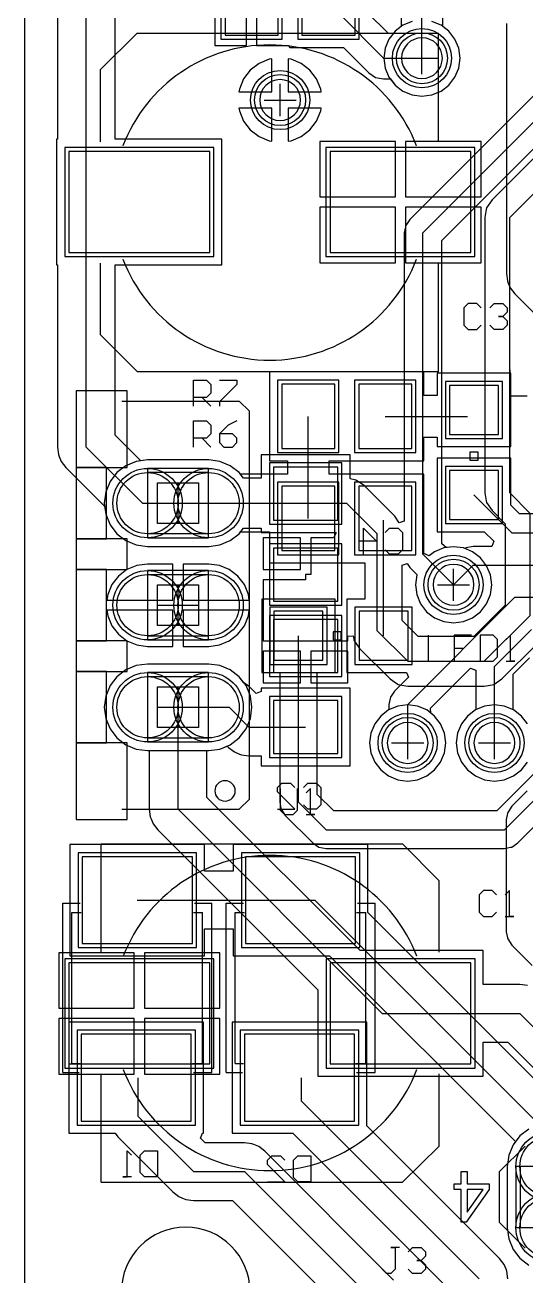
# Model space of a CAD drawing. Extents: x -25.4 to 37.3, y -25.4 to 54.6.
# Drawn here: x 0 to 12.45, y 4.41 to 35.52 of the extents above; entities that cross this region are included whole.
import ezdxf

# ---------------------------------------------------------------- set-up
doc = ezdxf.new("R2010")
doc.units = 0
doc.layers.get('0').update_dxf_attribs({"linetype": 'CONTINUOUS'})
for name, color, linetype in [('gbl', 5, 'CONTINUOUS'), ('gbo', 1, 'CONTINUOUS'), ('gbs', 6, 'CONTINUOUS'), ('gd1', 1, 'CONTINUOUS'), ('gg1', 1, 'CONTINUOUS'), ('gm1', 6, 'CONTINUOUS'), ('gm29', 6, 'CONTINUOUS'), ('gtl', 1, 'CONTINUOUS'), ('gto', 2, 'CONTINUOUS'), ('gts', 1, 'CONTINUOUS')]:
    doc.layers.add(name, color=color, linetype=linetype)

# ---------------------------------------------------------------- blocks, each defined once
blk = doc.blocks.new('D13')
blk.add_lwpolyline([(-0.609599, -0.609599), (0.609599, -0.609599), (0.609599, 0.609599), (-0.609599, 0.609599)], close=True)
blk = doc.blocks.new('D15')
blk.add_lwpolyline([(-1.752596, -1.257297), (1.752596, -1.257297), (1.752596, 1.257297), (-1.752596, 1.257297)], close=True)
blk = doc.blocks.new('D16')
blk.add_lwpolyline([(-0.609599, -0.609599), (0.609599, -0.609599), (0.609599, 0.609599), (-0.609599, 0.609599)], close=True)
blk = doc.blocks.new('D17')
blk.add_lwpolyline([(-0.660399, -0.800098), (0.660399, -0.800098), (0.660399, 0.800098), (-0.660399, 0.800098)], close=True)
blk = doc.blocks.new('D28')
blk.add_lwpolyline([(0.75946, 0.75946), (-0.75946, 0.75946), (-0.75946, -0.75946), (0.75946, -0.75946)], close=True)
for centre in [(0, 0.75946), (0, -0.75946)]:
    blk.add_circle(centre, 0.762)
blk = doc.blocks.new('D29')
blk.add_lwpolyline([(0.75946, 0.75946), (-0.75946, 0.75946), (-0.75946, -0.75946), (0.75946, -0.75946)], close=True)
for centre in [(-0.75946, 0), (0.75946, 0)]:
    blk.add_circle(centre, 0.762)
blk = doc.blocks.new('D31')
blk.add_circle((0, 0), 0.635)
blk = doc.blocks.new('D10')
blk.add_lwpolyline([(-0.800098, -0.660399), (0.800098, -0.660399), (0.800098, 0.660399), (-0.800098, 0.660399)], close=True)
blk = doc.blocks.new('D33')
blk.add_lwpolyline([(-1.371597, -1.079498), (1.371597, -1.079498), (1.371597, 1.079498), (-1.371597, 1.079498)], close=True)
blk = doc.blocks.new('D44')
blk.add_lwpolyline([(-0.1008, -0.1016), (0.1008, -0.1016), (0.1008, 0.1016), (-0.1008, 0.1016)], close=True)
blk = doc.blocks.new('D45')
blk.add_lwpolyline([(-0.634999, -0.952498), (0.634999, -0.952498), (0.634999, 0.952498), (-0.634999, 0.952498)], close=True)
blk = doc.blocks.new('D46')
blk.add_lwpolyline([(-0.380999, -0.888998), (0.380999, -0.888998), (0.380999, 0.888998), (-0.380999, 0.888998)], close=True)
blk = doc.blocks.new('D47')
blk.add_lwpolyline([(-0.634999, -0.380999), (0.634999, -0.380999), (0.634999, 0.380999), (-0.634999, 0.380999)], close=True)
blk = doc.blocks.new('D48')
blk.add_lwpolyline([(-0.1016, -0.1008), (0.1016, -0.1008), (0.1016, 0.1008), (-0.1016, 0.1008)], close=True)
blk = doc.blocks.new('D52')
blk.add_lwpolyline([(-0.711199, -0.711199), (0.711199, -0.711199), (0.711199, 0.711199), (-0.711199, 0.711199)], close=True)
blk = doc.blocks.new('D54')
blk.add_lwpolyline([(-1.854196, -1.358897), (1.854196, -1.358897), (1.854196, 1.358897), (-1.854196, 1.358897)], close=True)
blk = doc.blocks.new('D55')
blk.add_lwpolyline([(-0.711199, -0.711199), (0.711199, -0.711199), (0.711199, 0.711199), (-0.711199, 0.711199)], close=True)
blk = doc.blocks.new('D56')
blk.add_lwpolyline([(-0.761998, -0.901698), (0.761998, -0.901698), (0.761998, 0.901698), (-0.761998, 0.901698)], close=True)
blk = doc.blocks.new('D61')
blk.add_lwpolyline([(0.86106, 0.75946), (-0.86106, 0.75946), (-0.86106, -0.75946), (0.86106, -0.75946)], close=True)
for centre in [(0, 0.75946), (0, -0.75946)]:
    blk.add_circle(centre, 0.8636)
blk = doc.blocks.new('D62')
blk.add_lwpolyline([(0.75946, 0.86106), (-0.75946, 0.86106), (-0.75946, -0.86106), (0.75946, -0.86106)], close=True)
for centre in [(-0.75946, 0), (0.75946, 0)]:
    blk.add_circle(centre, 0.8636)
blk = doc.blocks.new('D64')
blk.add_circle((0, 0), 0.737)
blk = doc.blocks.new('D49')
blk.add_lwpolyline([(-0.901698, -0.761998), (0.901698, -0.761998), (0.901698, 0.761998), (-0.901698, 0.761998)], close=True)
blk = doc.blocks.new('D66')
blk.add_lwpolyline([(-1.473197, -1.181098), (1.473197, -1.181098), (1.473197, 1.181098), (-1.473197, 1.181098)], close=True)

msp = doc.modelspace()

# ---------------------------------------------------------------- linework, layer by layer
at = {"layer": 'gbl', "color": 5}
for points in [[(37.000074, 0.0898), (36.910274, 0), (0, 0), (0, 46.000092), (18.500037, 46.000092), (37.000074, 46.000092), (37.000074, 0.0898)], [(17.602235, 38.708477), (9.576419, 30.682661), (9.475319, 30.531461), (9.469419, 30.501861), (9.439819, 30.353061), (9.439819, 23.172946), (9.312819, 23.134346), (9.202518, 23.299547), (8.440517, 24.061548), (8.238916, 24.196248), (8.199416, 24.204148), (8.089916, 24.225948), (8.089916, 24.82525), (5.880112, 24.82525), (5.880112, 24.243548), (5.439711, 24.243548), (5.332811, 24.382949), (5.11001, 24.553949), (4.85051, 24.661349), (4.572009, 24.698049), (3.048006, 24.698049), (2.769506, 24.661349), (2.510005, 24.553949), (2.287105, 24.382949), (2.116104, 24.160048), (2.008704, 23.900548), (1.972004, 23.622047), (2.008704, 23.343547), (2.116104, 23.084046), (2.287105, 22.861246), (2.510005, 22.690145), (2.769506, 22.582745), (3.048006, 22.546045), (4.572009, 22.546045), (4.85051, 22.582745), (5.11001, 22.690145), (5.332811, 22.861246), (5.439711, 23.000546), (5.880112, 23.000546), (5.880112, 22.894846), (7.738715, 22.894846), (7.745015, 22.885446), (7.677115, 22.758446), (7.112014, 22.758446), (7.112014, 21.844044), (6.985014, 21.844044), (6.985014, 21.717043), (5.930912, 21.717043), (5.930912, 20.929642), (5.930912, 20.19304), (8.039116, 20.19304), (8.039116, 20.310641), (8.166116, 20.323141), (8.180916, 20.24864), (8.188816, 20.20914), (8.323517, 20.00754), (9.085518, 19.245538), (9.287119, 19.110838), (9.326619, 19.102938), (9.525019, 19.063538), (11.430023, 19.063538), (11.628423, 19.102938), (11.667923, 19.110838), (11.869524, 19.245538), (12.728925, 20.10494)], [(9.90602, 30.353061), (18.364037, 38.811078)], [(14.546529, 34.094568), (11.625523, 31.173562), (11.490823, 30.971962), (11.482923, 30.932462), (11.443523, 30.734061), (11.443523, 23.876048), (11.482923, 23.677647), (11.490823, 23.638147), (11.625523, 23.436547), (11.951524, 23.110546), (11.951524, 21.085442), (11.172622, 20.306541), (9.78242, 20.306541), (9.384519, 20.704541), (9.384519, 22.080944), (9.511519, 22.119444), (9.576419, 22.022444), (9.75562, 21.843144), (9.75242, 21.835344), (9.720119, 21.590043), (9.75242, 21.344743), (9.84712, 21.116142), (9.99772, 20.919742), (10.19402, 20.769142), (10.422721, 20.674441), (10.668021, 20.642141), (10.913322, 20.674441), (11.141922, 20.769142), (11.338323, 20.919742), (11.488923, 21.116142), (11.583623, 21.344743), (11.615923, 21.590043), (11.583623, 21.835344), (11.488923, 22.063944), (11.338323, 22.260345), (11.141922, 22.410945), (10.913322, 22.505645), (10.668021, 22.537945), (10.486321, 22.514045), (10.379221, 22.605945), (10.372221, 22.622245), (10.372221, 30.15996), (18.337437, 38.125276)], [(5.511811, 35.941072), (4.724409, 35.941072), (4.724409, 35.01397), (5.511811, 35.01397), (5.511811, 35.941072)], [(5.765812, 36.068072), (5.765812, 35.01397), (6.553213, 35.01397), (6.588813, 34.96317), (6.588813, 34.96317), (7.926416, 34.96317), (8.559717, 34.329869), (8.727817, 34.217568), (8.926018, 34.178168), (9.093818, 34.178168), (9.210718, 34.025768), (9.407019, 33.875168), (9.635719, 33.780468), (9.88102, 33.748167), (10.12632, 33.780468), (10.355021, 33.875168), (10.551321, 34.025768), (10.701921, 34.222068), (10.796622, 34.450769), (10.828922, 34.696069), (10.796622, 34.94137), (10.701921, 35.17007), (10.551321, 35.366371), (10.355021, 35.516971), (10.12632, 35.611671)], [(7.808016, 35.814072), (8.926018, 34.696069)], [(9.635719, 35.611671), (9.407019, 35.516971), (9.210718, 35.366371), (9.172818, 35.316871), (9.046018, 35.308571), (8.519217, 35.835372)], [(6.146812, 34.678669), (6.078112, 34.669669), (5.824812, 34.564769), (5.607311, 34.397769), (5.440311, 34.180268), (5.335411, 33.926968), (5.326411, 33.858268), (6.146812, 33.858268), (6.146812, 34.678669)], [(6.553213, 34.678669), (6.553213, 33.858268), (7.373615, 33.858268), (7.364615, 33.926968), (7.259715, 34.180268), (7.092714, 34.397769), (6.875214, 34.564769), (6.621913, 34.669669), (6.553213, 34.678669)], [(8.926018, 34.696069), (9.88102, 34.696069)], [(12.065024, 30.734061), (14.98603, 33.655067)], [(6.146812, 33.451867), (5.326411, 33.451867), (5.335411, 33.383167), (5.440311, 33.129866), (5.607311, 32.912366), (5.824812, 32.745365), (6.078112, 32.640465), (6.146812, 32.631465), (6.146812, 33.451867)], [(7.373615, 33.451867), (6.553213, 33.451867), (6.553213, 32.631465), (6.621913, 32.640465), (6.875214, 32.745365), (7.092714, 32.912366), (7.259715, 33.129866), (7.364615, 33.383167), (7.373615, 33.451867)], [(12.065024, 23.876048), (12.065024, 30.734061)], [(9.90602, 22.352045), (9.90602, 30.353061)], [(12.065024, 23.876048), (12.573025, 23.368047)], [(3.810008, 23.622047), (8.001016, 23.622047)], [(8.001016, 23.622047), (8.763018, 22.860046)], [(9.525019, 19.685039), (11.430023, 19.685039), (12.573025, 20.828042), (12.573025, 23.368047)], [(6.858014, 22.758446), (5.930912, 22.758446), (5.930912, 21.971044), (6.858014, 21.971044), (6.858014, 22.758446)], [(8.763018, 20.447041), (8.763018, 22.860046)], [(3.683007, 22.106844), (3.048006, 22.106844), (2.782806, 22.071844), (2.535605, 21.969544), (2.323405, 21.806644), (2.160504, 21.594443), (2.058204, 21.347243), (2.039904, 21.209042), (3.683007, 21.209042), (3.683007, 22.106844)], [(4.572009, 22.106844), (3.937008, 22.106844), (3.937008, 21.209042), (5.580011, 21.209042), (5.561911, 21.347243), (5.459511, 21.594443), (5.296611, 21.806644), (5.08441, 21.969544), (4.83721, 22.071844), (4.572009, 22.106844)], [(9.90602, 22.352045), (10.668021, 21.590043)], [(3.683007, 20.955042), (2.039904, 20.955042), (2.058204, 20.816842), (2.160504, 20.569641), (2.323405, 20.357441), (2.535605, 20.19454), (2.782806, 20.09214), (3.048006, 20.05724), (3.683007, 20.05724), (3.683007, 20.955042)], [(5.580011, 20.955042), (3.937008, 20.955042), (3.937008, 20.05724), (4.572009, 20.05724), (4.83721, 20.09214), (5.08441, 20.19454), (5.296611, 20.357441), (5.459511, 20.569641), (5.561911, 20.816842), (5.580011, 20.955042)], [(8.763018, 20.447041), (9.525019, 19.685039)], [(6.858014, 19.93904), (5.930912, 19.93904), (5.930912, 19.151638), (6.858014, 19.151638), (6.858014, 19.93904)], [(8.039116, 19.93904), (7.112014, 19.93904), (7.112014, 19.151638), (8.039116, 19.151638), (8.039116, 19.93904)], [(4.572009, 19.618039), (3.048006, 19.618039), (2.769506, 19.581339), (2.510005, 19.473939), (2.287105, 19.302939), (2.116104, 19.080038), (2.008704, 18.820538), (1.972004, 18.542037), (2.008704, 18.263537), (2.116104, 18.004036), (2.287105, 17.781236), (2.510005, 17.610135), (2.769506, 17.502735), (3.048006, 17.466035), (4.572009, 17.466035), (4.85051, 17.502735), (5.03041, 17.577235), (5.06481, 17.542835), (5.21331, 17.428835), (5.335711, 17.378135), (5.386311, 17.357135), (5.572011, 17.332735), (5.880112, 17.332735), (5.880112, 17.084834), (8.089916, 17.084834), (8.089916, 19.015238), (5.880112, 19.015238), (5.880112, 18.936038), (5.753112, 18.883438), (5.587211, 19.049238), (5.441911, 19.160838), (5.332811, 19.302939), (5.11001, 19.473939), (4.85051, 19.581339), (4.572009, 19.618039)], [(3.810008, 18.542037), (5.08001, 18.542037), (5.572011, 18.050036), (6.985014, 18.050036)], [(9.525019, 18.600937), (9.279719, 18.568637), (9.051118, 18.473937), (8.854718, 18.323337), (8.704117, 18.126936), (8.609417, 17.898336), (8.577117, 17.653035), (8.609417, 17.407735), (8.704117, 17.179134), (8.854718, 16.982734), (9.051118, 16.832134), (9.279719, 16.737433), (9.525019, 16.705133), (9.77032, 16.737433), (9.99902, 16.832134), (10.19532, 16.982734), (10.345921, 17.179134), (10.440621, 17.407735), (10.472921, 17.653035), (10.440621, 17.898336), (10.345921, 18.126936), (10.19532, 18.323337), (9.99902, 18.473937), (9.77032, 18.568637), (9.525019, 18.600937)], [(11.684023, 18.600937), (11.438723, 18.568637), (11.210022, 18.473937), (11.013722, 18.323337), (10.863122, 18.126936), (10.768422, 17.898336), (10.736121, 17.653035), (10.768422, 17.407735), (10.863122, 17.179134), (11.013722, 16.982734), (11.210022, 16.832134), (11.438723, 16.737433), (11.684023, 16.705133), (11.929324, 16.737433), (12.158024, 16.832134), (12.354325, 16.982734), (12.504925, 17.179134)], [(12.504925, 18.126936), (12.354325, 18.323337), (12.158024, 18.473937), (11.929324, 18.568637), (11.684023, 18.600937)], [(12.497425, 16.458633), (12.116424, 16.077632), (12.015324, 15.926432), (12.009424, 15.896832), (11.979824, 15.748031), (11.979824, 12.954026), (12.009424, 12.805226), (12.015324, 12.775626), (12.116424, 12.624425), (12.624425, 12.116424)], [(8.534417, 15.12573), (5.18161, 15.12573), (5.18161, 14.458729), (4.470409, 14.458729), (4.470409, 15.12573), (1.117602, 15.12573), (1.117602, 12.357125), (4.470409, 12.357125), (4.470409, 13.024126), (5.18161, 13.024126), (5.18161, 12.357125), (7.583415, 12.357125), (12.210524, 7.730015), (12.149124, 7.650015), (12.041724, 7.390515), (12.005024, 7.112014), (12.005024, 5.588011), (12.041724, 5.309511), (12.149124, 5.05001), (12.320225, 4.82711), (12.543025, 4.656109)], [(13.588227, 8.381217), (8.534417, 13.435127), (8.534417, 15.12573)], [(2.794006, 13.741427), (6.858014, 13.741427)], [(6.858014, 13.741427), (7.213614, 13.741427)], [(7.213614, 13.741427), (13.081026, 7.874016)], [(4.445009, 10.706121), (1.092202, 10.706121), (1.092202, 7.937516), (2.244504, 7.937516), (2.312205, 7.849416), (3.683807, 6.477813), (3.832308, 6.363813), (3.918808, 6.327913), (4.005308, 6.292113), (4.191008, 6.267713), (5.16391, 6.267713), (7.761016, 3.670607)], [(9.174018, 4.286409), (5.968212, 7.492215), (5.819712, 7.606215), (5.697311, 7.656915), (5.646711, 7.677915), (5.461011, 7.702315), (4.488109, 7.702315), (4.370309, 7.820216), (4.418909, 7.937516), (4.445009, 7.937516), (4.445009, 10.706121)], [(8.509017, 10.706121), (5.15621, 10.706121), (5.15621, 7.937516), (6.669013, 7.937516), (10.542221, 4.064308)], [(12.020324, 4.318009), (11.995924, 4.503709), (11.974924, 4.554309), (11.924224, 4.676709), (11.810224, 4.82521), (8.509017, 8.126516), (8.509017, 10.706121)], [(2.819406, 8.356617), (2.819406, 9.321819)], [(6.883414, 8.737617), (6.883414, 9.321819)], [(6.883414, 8.737617), (11.303023, 4.318009)], [(2.819406, 8.356617), (4.191008, 6.985014), (5.461011, 6.985014), (8.763018, 3.683007)]]:
    msp.add_lwpolyline(points, dxfattribs=at)
at = {"layer": 'gbo', "color": 1}
for points in [[(0, 0), (0, 54.610109)], [(8.426817, 22.352045), (8.426817, 22.999546), (8.750518, 22.675845), (8.318817, 22.675845)], [(8.966318, 22.891646), (9.074318, 22.999546), (9.290119, 22.999546), (9.398019, 22.891646), (9.398019, 22.459945), (9.290119, 22.352045), (9.074318, 22.352045), (8.966318, 22.459945)], [(6.286813, 16.002032), (6.718513, 16.002032), (6.286813, 16.433733), (6.286813, 16.541633), (6.394813, 16.649533), (6.610613, 16.649533), (6.718513, 16.541633)], [(6.934314, 16.541633), (7.042314, 16.649533), (7.258115, 16.649533), (7.366015, 16.541633), (7.366015, 16.109932), (7.258115, 16.002032), (7.042314, 16.002032), (6.934314, 16.109932)], [(0.939802, 13.665227), (1.371603, 13.665227)], [(0.939802, 9.448819), (0.939802, 13.665227)], [(1.168402, 13.436627), (1.397003, 13.436627)], [(1.168402, 9.677419), (1.168402, 13.436627)], [(4.191008, 13.436627), (4.419609, 13.436627)], [(4.216408, 13.665227), (4.648209, 13.665227)], [(4.419609, 9.677419), (4.419609, 13.436627)], [(4.648209, 9.448819), (4.648209, 13.665227)], [(5.00381, 13.665227), (5.435611, 13.665227)], [(5.00381, 9.448819), (5.00381, 13.665227)], [(5.23241, 13.436627), (5.461011, 13.436627)], [(5.23241, 9.677419), (5.23241, 13.436627)], [(8.255017, 13.436627), (8.483617, 13.436627)], [(8.280417, 13.665227), (8.712217, 13.665227)], [(8.483617, 9.677419), (8.483617, 13.436627)], [(8.712217, 9.448819), (8.712217, 13.665227)], [(1.168402, 9.677419), (1.371603, 9.677419)], [(4.165608, 9.677419), (4.419609, 9.677419)], [(5.23241, 9.677419), (5.435611, 9.677419)], [(8.229616, 9.677419), (8.483617, 9.677419)], [(0.939802, 9.448819), (1.346203, 9.448819)], [(4.191008, 9.448819), (4.648209, 9.448819)], [(5.00381, 9.448819), (5.410211, 9.448819)], [(8.255017, 9.448819), (8.712217, 9.448819)], [(2.654505, 6.858014), (2.438705, 6.858014), (2.546605, 6.858014), (2.546605, 7.505515), (2.654505, 7.397615)], [(3.302007, 7.505515), (3.302007, 6.858014), (2.978306, 6.858014), (2.870306, 6.965914), (2.870306, 7.397615), (2.978306, 7.505515), (3.302007, 7.505515)], [(6.032812, 6.731013), (6.464513, 6.731013), (6.032812, 7.162714), (6.032812, 7.270615), (6.140812, 7.378515), (6.356613, 7.378515), (6.464513, 7.270615)], [(7.112014, 7.378515), (7.112014, 6.731013), (6.788214, 6.731013), (6.680313, 6.838914), (6.680313, 7.270615), (6.788214, 7.378515), (7.112014, 7.378515)]]:
    msp.add_lwpolyline(points, dxfattribs=at)
at = {"layer": 'gbs', "color": 6}
msp.add_lwpolyline([(0, 0), (0, 54.610109)], dxfattribs=at)
at = {"layer": 'gd1', "color": 1}
for points in [[(0, 0), (0, 54.610109)], [(3.302007, 23.114046), (3.302007, 24.130048), (4.318009, 24.130048), (4.318009, 23.114046), (3.302007, 23.114046)], [(3.302007, 20.574041), (3.302007, 21.590043), (4.318009, 21.590043), (4.318009, 20.574041), (3.302007, 20.574041)], [(3.302007, 18.034036), (3.302007, 19.050038), (4.318009, 19.050038), (4.318009, 18.034036), (3.302007, 18.034036)]]:
    msp.add_lwpolyline(points, dxfattribs=at)
for points in [[(10.389021, 34.696069), (10.389021, 34.696069), (10.389021, 34.696069, 1), (9.373019, 34.696069), (9.373019, 34.696069), (9.373019, 34.696069, 1), (10.389021, 34.696069), (10.389021, 34.696069)], [(6.858014, 33.655067), (6.858014, 33.655067), (6.858014, 33.655067, 1), (5.842012, 33.655067), (5.842012, 33.655067), (5.842012, 33.655067, 1), (6.858014, 33.655067), (6.858014, 33.655067)], [(11.176022, 21.590043), (11.176022, 21.590043), (11.176022, 21.590043, 1), (10.16002, 21.590043), (10.16002, 21.590043), (10.16002, 21.590043, 1), (11.176022, 21.590043), (11.176022, 21.590043)], [(10.03302, 17.653035), (10.03302, 17.653035), (10.03302, 17.653035, 1), (9.017018, 17.653035), (9.017018, 17.653035), (9.017018, 17.653035, 1), (10.03302, 17.653035), (10.03302, 17.653035)], [(12.192024, 17.653035), (12.192024, 17.653035), (12.192024, 17.653035, 1), (11.176022, 17.653035), (11.176022, 17.653035), (11.176022, 17.653035, 1), (12.192024, 17.653035), (12.192024, 17.653035)]]:
    msp.add_lwpolyline(points, format="xyb", dxfattribs=at)
at = {"layer": 'gg1', "color": 1}
for points in [[(0, 0), (0, 54.610109)], [(9.88102, 34.296069), (9.88102, 35.09607)], [(9.481019, 34.696069), (10.281021, 34.696069)], [(6.350013, 33.255067), (6.350013, 34.055068)], [(5.950012, 33.655067), (6.750014, 33.655067)], [(3.810008, 23.114046), (3.810008, 24.130048)], [(3.302007, 23.622047), (4.318009, 23.622047)], [(10.668021, 21.190042), (10.668021, 21.990044)], [(3.810008, 20.574041), (3.810008, 21.590043)], [(10.268021, 21.590043), (11.068022, 21.590043)], [(3.302007, 21.082042), (4.318009, 21.082042)], [(3.810008, 18.034036), (3.810008, 19.050038)], [(3.302007, 18.542037), (4.318009, 18.542037)], [(9.525019, 17.253035), (9.525019, 18.053036)], [(11.684023, 17.253035), (11.684023, 18.053036)], [(9.125018, 17.653035), (9.92502, 17.653035)], [(11.284023, 17.653035), (12.084024, 17.653035)]]:
    msp.add_lwpolyline(points, dxfattribs=at)
at = {"layer": 'gm1', "color": 6}
for points in [[(0, 0), (0, 54.610109)], [(0, -25.400051), (0, 54.610109)]]:
    msp.add_lwpolyline(points, dxfattribs=at)
at = {"layer": 'gm29', "color": 6}
msp.add_lwpolyline([(5.600211, 4.000008), (5.600211, 4.000008), (5.600211, 4.000008, 1), (2.399805, 4.000008), (2.399805, 4.000008), (2.399805, 4.000008, 1), (5.600211, 4.000008), (5.600211, 4.000008)], format="xyb", dxfattribs=at)
at = {"layer": 'gtl', "color": 1}
for points in [[(37.000074, 0), (37.000074, 0), (0, 0), (0, 45.873092), (0.127, 46.000092), (37.000074, 46.000092), (37.000074, 0)], [(0.806702, 42.418085), (0.806702, 32.677165), (0.787402, 32.677165), (0.787402, 29.552959), (0.806702, 29.552959), (0.806702, 25.01905), (0.831102, 24.83335), (0.852102, 24.78275), (0.902802, 24.660349), (1.016802, 24.511849), (1.981904, 23.546647), (2.008704, 23.343547), (2.116104, 23.084046), (2.287105, 22.861246), (2.510005, 22.690145), (2.769506, 22.582745), (3.048006, 22.546045), (4.572009, 22.546045), (4.85051, 22.582745), (5.11001, 22.690145), (5.332811, 22.861246), (5.366211, 22.904746), (6.085812, 22.904746), (6.085812, 22.136144), (8.457817, 22.136144), (8.457817, 21.234442), (8.009616, 21.234442), (8.009616, 19.405639), (9.493419, 19.405639), (9.542019, 19.288339), (9.195418, 18.941638), (9.094318, 18.790438), (9.088418, 18.760838), (9.058818, 18.612037), (9.058818, 18.477137), (9.051118, 18.473937), (8.854718, 18.323337), (8.704117, 18.126936), (8.609417, 17.898336), (8.577117, 17.653035), (8.609417, 17.407735), (8.704117, 17.179134), (8.854718, 16.982734), (9.051118, 16.832134), (9.279719, 16.737433), (9.525019, 16.705133), (9.77032, 16.737433), (9.99902, 16.832134), (10.19532, 16.982734), (10.345921, 17.179134), (10.440621, 17.407735), (10.472921, 17.653035), (10.440621, 17.898336), (10.345921, 18.126936), (10.19532, 18.323337), (10.10212, 18.394837), (10.09382, 18.521537), (11.090822, 19.518639), (11.217822, 19.466039), (11.217822, 18.477137), (11.210022, 18.473937), (11.013722, 18.323337), (10.863122, 18.126936), (10.768422, 17.898336), (10.736121, 17.653035), (10.768422, 17.407735), (10.863122, 17.179134), (11.013722, 16.982734), (11.210022, 16.832134), (11.438723, 16.737433), (11.684023, 16.705133), (11.929324, 16.737433), (12.158024, 16.832134), (12.354325, 16.982734), (12.504925, 17.179134)], [(1.524003, 25.01905), (1.524003, 42.418085)], [(12.674625, 23.351647), (12.308925, 23.351647), (12.090424, 23.570047), (12.090424, 24.739649), (10.261621, 24.739649), (10.261621, 22.910846), (11.431223, 22.910846), (11.669723, 22.672345), (11.617123, 22.545345), (11.157022, 22.545345), (10.978622, 22.509845), (10.949822, 22.490545), (10.913322, 22.505645), (10.668021, 22.537945), (10.422721, 22.505645), (10.19402, 22.410945), (10.05842, 22.306845), (9.93142, 22.369545), (9.93142, 24.345949), (7.569015, 24.345949), (7.569015, 24.676149), (9.93142, 24.676149), (9.93142, 25.263151), (10.261621, 25.263151), (10.261621, 25.02765), (12.090424, 25.02765), (12.090424, 26.856454), (10.261621, 26.856454), (10.261621, 26.299053), (9.93142, 26.299053), (9.93142, 26.885954), (6.085812, 26.885954), (6.085812, 24.676149), (6.533113, 24.676149), (6.533113, 24.345949), (6.085812, 24.345949), (6.085812, 24.339349), (5.366211, 24.339349), (5.332811, 24.382949), (5.11001, 24.553949), (4.85051, 24.661349), (4.572009, 24.698049), (3.048006, 24.698049), (2.881406, 24.676149), (2.241304, 25.316151), (2.241304, 29.552959), (4.90221, 29.552959), (4.90221, 32.677165), (2.241304, 32.677165), (2.241304, 37.416975)], [(9.88102, 34.696069), (9.88102, 37.451075)], [(9.363119, 36.384273), (9.363119, 35.483271), (9.210718, 35.366371), (9.060118, 35.17007), (8.965418, 34.94137), (8.933118, 34.696069), (8.965418, 34.450769), (9.060118, 34.222068), (9.210718, 34.025768), (9.407019, 33.875168), (9.635719, 33.780468), (9.88102, 33.748167), (10.12632, 33.780468), (10.355021, 33.875168), (10.551321, 34.025768), (10.701921, 34.222068), (10.796622, 34.450769), (10.828922, 34.696069), (10.796622, 34.94137), (10.701921, 35.17007), (10.551321, 35.366371), (10.398921, 35.483271), (10.398921, 36.384273)], [(11.982724, 35.560071), (11.982724, 29.337059), (12.007124, 29.151358), (12.028124, 29.100758), (12.078824, 28.978358), (12.192824, 28.829858), (12.778226, 28.244456)], [(6.146812, 34.678669), (6.078112, 34.669669), (5.824812, 34.564769), (5.607311, 34.397769), (5.440311, 34.180268), (5.335411, 33.926968), (5.326411, 33.858268), (6.146812, 33.858268), (6.146812, 34.678669)], [(6.553213, 34.678669), (6.553213, 33.858268), (7.373615, 33.858268), (7.364615, 33.926968), (7.259715, 34.180268), (7.092714, 34.397769), (6.875214, 34.564769), (6.621913, 34.669669), (6.553213, 34.678669)], [(6.146812, 33.451867), (5.326411, 33.451867), (5.335411, 33.383167), (5.440311, 33.129866), (5.607311, 32.912366), (5.824812, 32.745365), (6.078112, 32.640465), (6.146812, 32.631465), (6.146812, 33.451867)], [(7.373615, 33.451867), (6.553213, 33.451867), (6.553213, 32.631465), (6.621913, 32.640465), (6.875214, 32.745365), (7.092714, 32.912366), (7.259715, 33.129866), (7.364615, 33.383167), (7.373615, 33.451867)], [(9.219018, 32.626365), (7.339415, 32.626365), (7.339415, 31.242062), (9.219018, 31.242062), (9.219018, 32.626365)], [(11.352623, 32.626365), (9.473019, 32.626365), (9.473019, 31.242062), (11.352623, 31.242062), (11.352623, 32.626365)], [(9.219018, 30.988062), (7.339415, 30.988062), (7.339415, 29.603759), (9.219018, 29.603759), (9.219018, 30.988062)], [(11.352623, 30.988062), (9.473019, 30.988062), (9.473019, 29.603759), (11.352623, 29.603759), (11.352623, 30.988062)], [(7.051014, 23.241046), (7.051014, 25.781052)], [(8.966218, 25.781052), (11.015022, 25.781052)], [(1.524003, 25.01905), (2.921006, 23.622047), (3.810008, 23.622047)], [(11.176022, 23.825248), (12.115824, 22.885446), (13.614427, 22.885446)], [(3.810008, 23.622047), (6.665013, 23.622047)], [(8.924018, 20.320041), (8.924018, 23.198846)], [(3.683007, 22.106844), (3.048006, 22.106844), (2.782806, 22.071844), (2.535605, 21.969544), (2.323405, 21.806644), (2.160504, 21.594443), (2.058204, 21.347243), (2.039904, 21.209042), (3.683007, 21.209042), (3.683007, 22.106844)], [(4.572009, 22.106844), (3.937008, 22.106844), (3.937008, 21.209042), (5.580011, 21.209042), (5.561911, 21.347243), (5.459511, 21.594443), (5.296611, 21.806644), (5.08441, 21.969544), (4.83721, 22.071844), (4.572009, 22.106844)], [(10.668021, 21.590043), (11.157022, 22.079044), (13.614427, 22.079044)], [(13.142226, 17.357535), (11.744923, 15.960232), (7.686115, 15.960232), (7.273415, 16.372933), (7.273415, 19.405639), (7.721615, 19.405639), (7.721615, 21.234442), (5.892812, 21.234442), (5.892812, 19.405639), (6.341013, 19.405639), (6.341013, 16.179832), (6.370613, 16.031032), (6.376513, 16.001432), (6.477613, 15.850232), (7.163414, 15.16443), (7.314615, 15.06333), (7.493015, 15.02783), (11.938024, 15.02783), (12.086824, 15.05743), (12.116424, 15.06333), (12.267625, 15.16443), (13.938028, 16.834834)], [(9.525019, 18.612037), (12.192024, 21.279043)], [(12.192024, 21.279043), (13.614427, 21.279043)], [(3.683007, 20.955042), (2.039904, 20.955042), (2.058204, 20.816842), (2.160504, 20.569641), (2.323405, 20.357441), (2.535605, 20.19454), (2.782806, 20.09214), (3.048006, 20.05724), (3.683007, 20.05724), (3.683007, 20.955042)], [(5.580011, 20.955042), (3.937008, 20.955042), (3.937008, 20.05724), (4.572009, 20.05724), (4.83721, 20.09214), (5.08441, 20.19454), (5.296611, 20.357441), (5.459511, 20.569641), (5.561911, 20.816842), (5.580011, 20.955042)], [(6.807214, 16.179832), (6.807214, 20.320041)], [(11.684023, 19.558039), (12.605025, 20.479041)], [(4.572009, 19.618039), (3.048006, 19.618039), (2.769506, 19.581339), (2.510005, 19.473939), (2.287105, 19.302939), (2.116104, 19.080038), (2.008704, 18.820538), (1.972004, 18.542037), (2.008704, 18.263537), (2.116104, 18.004036), (2.287105, 17.781236), (2.510005, 17.610135), (2.769506, 17.502735), (3.048006, 17.466035), (3.092706, 17.466035), (3.092706, 16.002032), (3.117106, 15.816332), (3.138106, 15.765732), (3.188806, 15.643331), (3.302807, 15.494831), (7.289815, 11.507723), (7.289815, 9.359919), (11.404623, 9.359919), (11.404623, 10.20472), (12.021924, 10.20472), (14.656229, 7.570415)], [(12.504725, 11.614923), (12.319025, 11.639323), (11.404623, 11.639323), (11.404623, 12.484125), (8.342417, 12.484125), (4.527309, 16.299133), (4.527309, 17.466035), (4.572009, 17.466035), (4.85051, 17.502735), (5.11001, 17.610135), (5.332811, 17.781236), (5.503811, 18.004036), (5.611311, 18.263537), (5.648011, 18.542037), (5.611311, 18.820538), (5.503811, 19.080038), (5.332811, 19.302939), (5.11001, 19.473939), (4.85051, 19.581339), (4.572009, 19.618039)], [(12.504925, 18.126936), (12.354325, 18.323337), (12.158024, 18.473937), (12.150224, 18.477137), (12.150224, 19.364939), (12.557325, 19.77204)], [(11.684023, 17.653035), (11.684023, 19.558039)], [(3.810008, 16.002032), (3.810008, 18.542037)], [(9.525019, 17.653035), (9.525019, 18.612037)], [(11.938024, 15.494031), (13.608427, 17.164434)], [(6.807214, 16.179832), (7.493015, 15.494031)], [(3.810008, 16.002032), (8.890018, 10.922022), (9.347219, 10.922022)], [(7.493015, 15.494031), (11.938024, 15.494031)], [(2.719005, 12.433325), (0.839402, 12.433325), (0.839402, 11.049022), (2.719005, 11.049022), (2.719005, 12.433325)], [(4.85261, 12.433325), (2.973006, 12.433325), (2.973006, 11.049022), (4.85261, 11.049022), (4.85261, 12.433325)], [(9.347219, 10.922022), (12.319025, 10.922022), (15.621031, 7.620015)], [(2.719005, 10.795022), (0.839402, 10.795022), (0.839402, 9.410719), (2.719005, 9.410719), (2.719005, 10.795022)], [(4.85261, 10.795022), (2.973006, 10.795022), (2.973006, 9.410719), (4.85261, 9.410719), (4.85261, 10.795022)], [(12.543025, 8.043816), (12.320225, 7.872816), (12.149124, 7.650015), (12.041724, 7.390515), (12.005024, 7.112014), (12.005024, 5.588011), (12.041724, 5.309511), (12.149124, 5.05001), (12.320225, 4.82711), (12.543025, 4.656109)]]:
    msp.add_lwpolyline(points, dxfattribs=at)
at = {"layer": 'gto', "color": 2}
for points in [[(1.879604, 32.615065), (1.879604, 34.415069), (2.794006, 35.315071)], [(2.794006, 35.315071), (10.296021, 35.315071)], [(10.296021, 32.615065), (10.296021, 35.315071)], [(1.879604, 27.813056), (1.879604, 29.591059)], [(10.296021, 26.898654), (10.296021, 29.591059)], [(11.353723, 28.479657), (11.245822, 28.587557), (11.029922, 28.587557), (10.922022, 28.479657), (10.922022, 28.047956), (11.029922, 27.940056), (11.245822, 27.940056), (11.353723, 28.047956)], [(11.569523, 28.479657), (11.677423, 28.587557), (11.893224, 28.587557), (12.001224, 28.479657), (12.001224, 28.371757), (11.893224, 28.263857), (11.785324, 28.263857), (11.893224, 28.263857), (12.001224, 28.155856), (12.001224, 28.047956), (11.893224, 27.940056), (11.677423, 27.940056), (11.569523, 28.047956)], [(1.879604, 27.813056), (2.794006, 26.898654)], [(2.794006, 26.898654), (10.296021, 26.898654)], [(12.065024, 26.936554), (12.065024, 26.289053), (12.496725, 26.289053)], [(4.191008, 26.035052), (4.191008, 26.682553), (4.514809, 26.682553), (4.622709, 26.574653), (4.622709, 26.358753), (4.514809, 26.250853), (4.191008, 26.250853)], [(4.83851, 26.682553), (5.270211, 26.682553), (5.270211, 26.574653), (4.83851, 26.142952), (4.83851, 26.035052)], [(2.413005, 26.162052), (5.334011, 26.162052)], [(4.406809, 26.250853), (4.622709, 26.035052)], [(5.334011, 26.162052), (5.588011, 25.908052)], [(5.334011, 16.002032), (5.588011, 16.256033), (5.588011, 25.908052)], [(4.191008, 25.01905), (4.191008, 25.666551), (4.514809, 25.666551), (4.622709, 25.558651), (4.622709, 25.342851), (4.514809, 25.23485), (4.191008, 25.23485)], [(5.270211, 25.666551), (5.05431, 25.558651), (4.83851, 25.342851), (4.83851, 25.12695), (4.94641, 25.01905), (5.16221, 25.01905), (5.270211, 25.12695), (5.270211, 25.23485), (5.16221, 25.342851), (4.83851, 25.342851)], [(4.406809, 25.23485), (4.622709, 25.01905)], [(10.03302, 20.332541), (10.03302, 19.685039), (10.464721, 19.685039)], [(11.112222, 20.332541), (10.680521, 20.332541), (10.680521, 19.685039), (11.112222, 19.685039)], [(11.328023, 20.332541), (11.328023, 19.685039), (11.651723, 19.685039), (11.759624, 19.79294), (11.759624, 20.22464), (11.651723, 20.332541), (11.328023, 20.332541)], [(11.975524, 19.685039), (12.191324, 19.685039), (12.083424, 19.685039), (12.083424, 20.332541), (11.975524, 20.22464)], [(10.680521, 20.00884), (10.896322, 20.00884)], [(6.350013, 16.522533), (6.350013, 15.982932), (6.457913, 15.875032), (6.673713, 15.875032), (6.781714, 15.982932), (6.781714, 16.522533)], [(6.997514, 15.875032), (7.213314, 15.875032), (7.105414, 15.875032), (7.105414, 16.522533), (6.997514, 16.414633)], [(2.413005, 16.002032), (5.334011, 16.002032)], [(1.896004, 12.446025), (1.896004, 15.13843), (9.398019, 15.13843)], [(9.398019, 15.13843), (10.312421, 14.224028)], [(10.312421, 12.446025), (10.312421, 14.224028)], [(11.734723, 13.874628), (11.626723, 13.982528), (11.410923, 13.982528), (11.303023, 13.874628), (11.303023, 13.442927), (11.410923, 13.335027), (11.626723, 13.335027), (11.734723, 13.442927)], [(11.950524, 13.335027), (12.166324, 13.335027), (12.058424, 13.335027), (12.058424, 13.982528), (11.950524, 13.874628)], [(1.896004, 6.722013), (1.896004, 9.422019)], [(10.312421, 7.622015), (10.312421, 9.422019)], [(9.398019, 6.722013), (10.312421, 7.622015)], [(11.811024, 5.715011), (11.811024, 6.985014), (12.446025, 7.620015)], [(11.009722, 6.683513), (11.557023, 6.683513), (11.557023, 6.541413), (10.980922, 5.725311), (10.854222, 5.725311), (10.854222, 6.541413), (10.683321, 6.541413), (10.683321, 6.683513), (10.854222, 6.683513), (10.854222, 6.985014), (11.009722, 6.985014), (11.009722, 6.683513)], [(1.896004, 6.722013), (9.398019, 6.722013)], [(11.405323, 6.541413), (11.009722, 6.541413), (11.009722, 5.976912), (11.405323, 6.541413)], [(11.811024, 5.715011), (12.446025, 5.08001)], [(9.321719, 5.09251), (9.105818, 5.09251), (9.213718, 5.09251), (9.213718, 4.552909), (9.105818, 4.445009), (8.997918, 4.445009), (8.890018, 4.552909)], [(9.537519, 4.98461), (9.645419, 5.09251), (9.86122, 5.09251), (9.96912, 4.98461), (9.96912, 4.87671), (9.86122, 4.76881), (9.75332, 4.76881), (9.86122, 4.76881), (9.96912, 4.660809), (9.96912, 4.552909), (9.86122, 4.445009), (9.645419, 4.445009), (9.537519, 4.552909)]]:
    msp.add_lwpolyline(points, dxfattribs=at)
for points in [[(9.746019, 32.515065), (9.746019, 32.515065), (9.746019, 32.515065, 0.687468), (2.438405, 32.515065), (2.438405, 32.515065)], [(2.438405, 29.692659), (2.438405, 29.692659), (2.438405, 29.692659, 0.687468), (9.746019, 29.692659), (9.746019, 29.692659)], [(5.23241, 16.459233), (5.23241, 16.459233), (5.23241, 16.459233, 1), (4.724409, 16.459233), (4.724409, 16.459233), (4.724409, 16.459233, 1), (5.23241, 16.459233), (5.23241, 16.459233)], [(9.75362, 12.344425), (9.75362, 12.344425), (9.75362, 12.344425, 0.687468), (2.446005, 12.344425), (2.446005, 12.344425)], [(2.446005, 9.522019), (2.446005, 9.522019), (2.446005, 9.522019, 0.687468), (9.75362, 9.522019), (9.75362, 9.522019)]]:
    msp.add_lwpolyline(points, format="xyb", dxfattribs=at)
at = {"layer": 'gts', "color": 1}
msp.add_lwpolyline([(0, 0), (0, 54.610109)], dxfattribs=at)

# ---------------------------------------------------------------- block references
at = {"layer": 'gbl'}
for name, p in [('D17', (5.638811, 36.068072)), ('D17', (7.554015, 36.068072)), ('D31', (9.88102, 34.696069)), ('D31', (6.350013, 33.655067)), ('D29', (3.810008, 23.622047)), ('D10', (6.985014, 23.860048)), ('D10', (6.985014, 21.844044)), ('D31', (10.668021, 21.590043)), ('D29', (3.810008, 21.082042)), ('D10', (6.985014, 20.06604)), ('D29', (3.810008, 18.542037)), ('D10', (6.985014, 18.050036)), ('D31', (9.525019, 17.653035)), ('D31', (11.684023, 17.653035)), ('D33', (2.794006, 13.741427)), ('D33', (6.858014, 13.741427)), ('D33', (2.768606, 9.321819)), ('D33', (6.832614, 9.321819)), ('D28', (13.081026, 6.350013))]:
    msp.add_blockref(name, p, dxfattribs=at)
at = {"layer": 'gbs'}
for name, p in [('D56', (5.638811, 36.068072)), ('D56', (7.554015, 36.068072)), ('D64', (9.88102, 34.696069)), ('D64', (6.350013, 33.655067)), ('D49', (6.985014, 23.860048)), ('D62', (3.810008, 23.622047)), ('D49', (6.985014, 21.844044)), ('D64', (10.668021, 21.590043)), ('D62', (3.810008, 21.082042)), ('D49', (6.985014, 20.06604)), ('D62', (3.810008, 18.542037)), ('D49', (6.985014, 18.050036)), ('D64', (9.525019, 17.653035)), ('D64', (11.684023, 17.653035)), ('D66', (2.794006, 13.741427)), ('D66', (6.858014, 13.741427)), ('D66', (2.768606, 9.321819)), ('D66', (6.832614, 9.321819)), ('D61', (13.081026, 6.350013))]:
    msp.add_blockref(name, p, dxfattribs=at)
at = {"layer": 'gtl'}
for name, p in [('D31', (9.88102, 34.696069)), ('D31', (6.350013, 33.655067)), ('D15', (2.844806, 31.115062)), ('D15', (9.346019, 31.115062)), ('D17', (7.051014, 25.781052)), ('D17', (8.966218, 25.781052)), ('D13', (11.176022, 25.942052)), ('D29', (3.810008, 23.622047)), ('D13', (11.176022, 23.825248)), ('D17', (7.051014, 23.241046)), ('D17', (8.966218, 23.241046)), ('D31', (10.668021, 21.590043)), ('D29', (3.810008, 21.082042)), ('D16', (6.807214, 20.320041)), ('D16', (8.924018, 20.320041)), ('D29', (3.810008, 18.542037)), ('D31', (9.525019, 17.653035)), ('D31', (11.684023, 17.653035)), ('D15', (2.846006, 10.922022)), ('D15', (9.347219, 10.922022)), ('D28', (13.081026, 6.350013))]:
    msp.add_blockref(name, p, dxfattribs=at)
at = {"layer": 'gto'}
for name, p in [('D45', (1.905004, 25.463551)), ('D44', (11.175222, 24.79035)), ('D46', (1.651003, 23.622047)), ('D47', (1.905004, 22.352045)), ('D46', (1.651003, 21.082042)), ('D48', (7.771816, 20.320841)), ('D47', (1.905004, 19.81204)), ('D46', (1.651003, 18.542037)), ('D45', (1.905004, 16.700533))]:
    msp.add_blockref(name, p, dxfattribs=at)
at = {"layer": 'gts'}
for name, p in [('D64', (9.88102, 34.696069)), ('D64', (6.350013, 33.655067)), ('D54', (2.844806, 31.115062)), ('D54', (9.346019, 31.115062)), ('D56', (7.051014, 25.781052)), ('D56', (8.966218, 25.781052)), ('D52', (11.176022, 25.942052)), ('D62', (3.810008, 23.622047)), ('D52', (11.176022, 23.825248)), ('D56', (7.051014, 23.241046)), ('D56', (8.966218, 23.241046)), ('D64', (10.668021, 21.590043)), ('D62', (3.810008, 21.082042)), ('D55', (6.807214, 20.320041)), ('D55', (8.924018, 20.320041)), ('D62', (3.810008, 18.542037)), ('D64', (9.525019, 17.653035)), ('D64', (11.684023, 17.653035)), ('D54', (2.846006, 10.922022)), ('D54', (9.347219, 10.922022)), ('D61', (13.081026, 6.350013))]:
    msp.add_blockref(name, p, dxfattribs=at)

doc.saveas('drawing.dxf')
